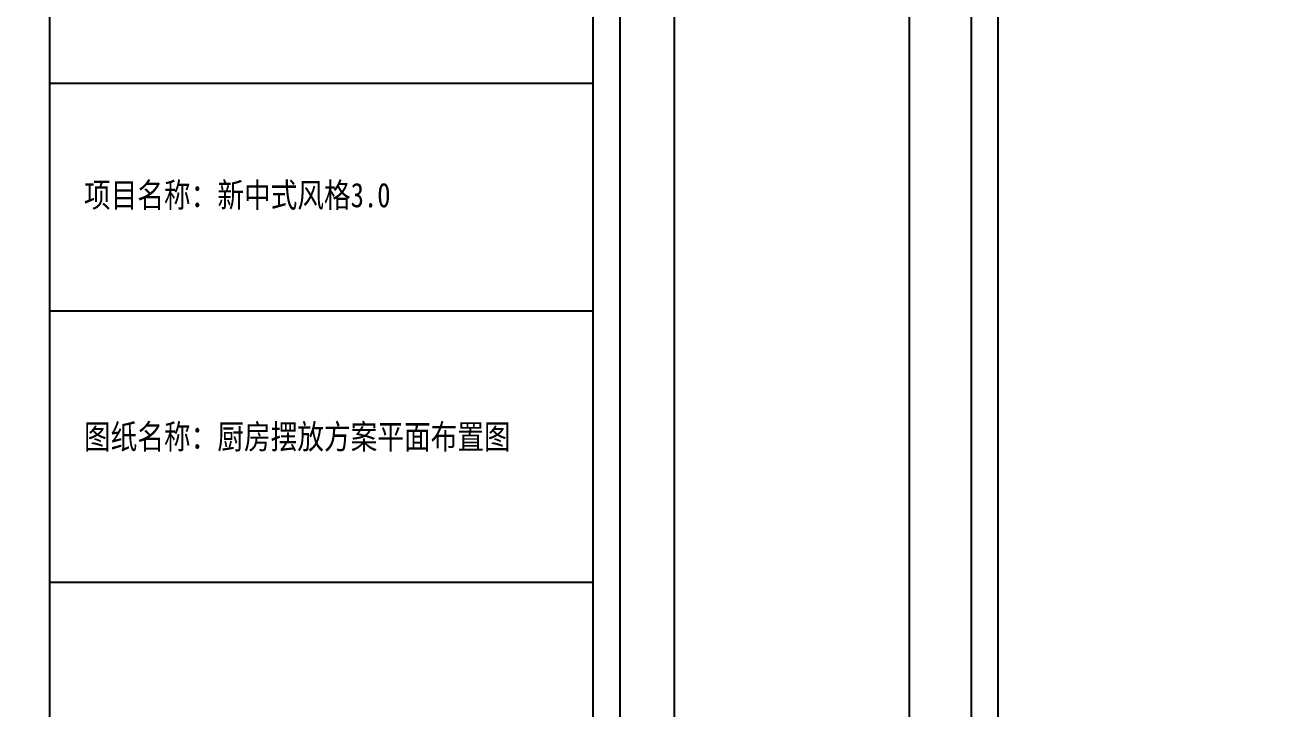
# Model space of a CAD drawing. Extents: x 422240 to 534325, y -8262 to 172635.
# Drawn here: x 469395 to 472079, y 120254 to 121712 of the extents above; entities that cross this region are included whole.
import ezdxf

# ---------------------------------------------------------------- set-up
doc = ezdxf.new("R2010")
doc.units = 0
doc.header["$LTSCALE"] = 1000
doc.header["$MEASUREMENT"] = 0
doc.styles.add('WJ', font='', dxfattribs={"width": 0.8, "height": 135})
doc.styles.get('WJ').set_extended_font_data('FangSong_GB2312')

# ---------------------------------------------------------------- blocks, each defined once
blk = doc.blocks.new('厨房摆放方案图框')
at = {"color": 251}
for p, q in [((372.5, 17757), (372.5, 493.2)), ((25026.8, 493.2), (25026.8, 17757))]:
    blk.add_line(p, q, dxfattribs=at)
for p, q in [((546.3, 667.1), (546.3, 17583.2)), ((21375.6, 667.1), (21375.6, 17583.2)), ((24852.9, 667.1), (24852.9, 17583.2)), ((21375.6, 13356), (24852.9, 13356)), ((21375.6, 11897.8), (24852.9, 11897.8)), ((21375.6, 10159.1), (24852.9, 10159.1))]:
    blk.add_line(p, q)
blk.add_lwpolyline([(-25.1, 145.5), (25374.5, 145.5), (25374.5, 18104.8), (-25.1, 18104.8)], close=True)
at = {"char_height": 156.481, "attachment_point": 1, "style": 'WJ'}
for s, insert, width in [('{\\fSimSun|b0|i0|c134|p2;项目名称：新中式风格}3.0', (21593.2, 12717.1), 2682.367), ('{\\fSimSun|b0|i0|c134|p2;图纸名称：厨房摆放方案平面布置图}', (21593.2, 11169.7), 3037.946)]:
    blk.add_mtext(s, dxfattribs=dict(at, insert=insert, width=width))

msp = doc.modelspace()

# ---------------------------------------------------------------- block references
at = {"xscale": 0.3330153595476334, "yscale": 0.3330153595476334, "zscale": 0.3330153595476334}
for p in [(462329.7, 117140.4), (471288.2, 117140.4)]:
    msp.add_blockref('厨房摆放方案图框', p, dxfattribs=at)

doc.saveas('drawing.dxf')
